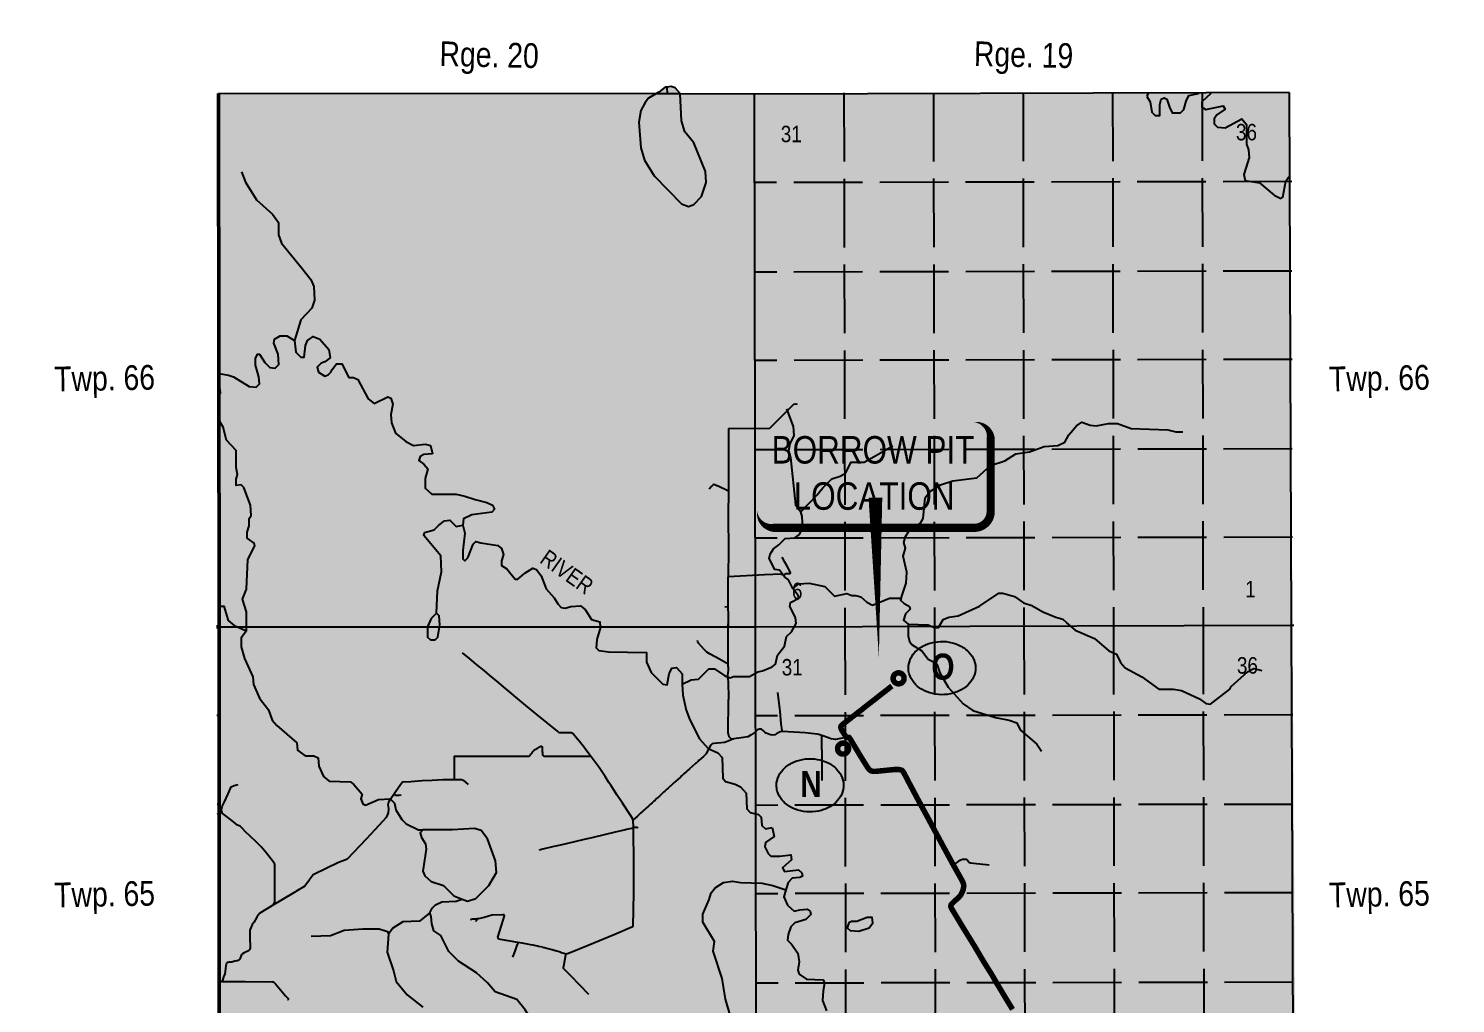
# Model space of a CAD drawing. Extents: x 508119 to 516015, y 6054829 to 6062261.
# Drawn here: x 514598 to 515117, y 6055972 to 6056327 of the extents above; entities that cross this region are included whole.
import ezdxf
from ezdxf.enums import TextEntityAlignment as Align

# ---------------------------------------------------------------- set-up
doc = ezdxf.new("R2010")
doc.units = 0
doc.header["$LTSCALE"] = 5
doc.linetypes.add('foc-UNSURVEYED', pattern=[12.5, 10, -2.5])
doc.layers.add('1', color=7, linetype='Continuous', lineweight=50, true_color=0x6e6e6e)
for name, color, linetype, true_color in [('2', 7, 'Continuous', 0x6e6e6e), ('4', 7, 'Continuous', 0x8c8c8c), ('ROUTE-MAP-BACKGROUND-H', 7, 'Continuous', 0xf0ebff)]:
    doc.layers.add(name, color=color, linetype=linetype, true_color=true_color)
for name, color, linetype in [('21', 160, 'Continuous'), ('24', 161, 'Continuous'), ('26', 160, 'Continuous'), ('35', 37, 'Continuous'), ('36', 37, 'Continuous'), ('37', 37, 'Continuous'), ('CG-NOTES', 7, 'Continuous'), ('L-MON', 1, 'Continuous'), ('L-USEC', 7, 'foc-UNSURVEYED'), ('P-PROPOSED', 10, 'Continuous'), ('T-WATER-H', 133, 'Continuous')]:
    doc.layers.add(name, color=color, linetype=linetype)
doc.styles.add('60', font='ARIALN.TTF', dxfattribs={"height": 7.5})
doc.styles.add('80', font='ARIALN.TTF', dxfattribs={"height": 10})
doc.styles.add('BOLD', font='ARIALNB.TTF')

# ---------------------------------------------------------------- blocks, each defined once
blk = doc.blocks.new('Route_Grid_ut')
at = {"layer": 'L-USEC', "color": 252, "ltscale": 0.5, "true_color": 0x8c8c8c}
for p, q in [((32.59, 194.33), (32.59, 0)), ((65.18, 194.33), (65.18, 0)), ((97.77, 194.33), (97.77, 0)), ((130.36, 194.33), (130.36, 0)), ((162.95, 194.33), (162.95, 0)), ((195.54, 161.74), (0, 161.74)), ((195.54, 129.15), (0, 129.15)), ((195.54, 96.96), (0, 96.96)), ((195.54, 64.37), (0, 64.37)), ((195.54, 32.19), (0, 32.19))]:
    blk.add_line(p, q, dxfattribs=at)
at = {"layer": 'L-USEC', "color": 252, "true_color": 0x8c8c8c, "style": '60'}
blk.add_text('31', height=6, rotation=0, dxfattribs=at).set_placement((13.39, 179.43), align=Align.MIDDLE_CENTER)
for s, p in [('36', (179.07, 179.8)), ('6', (15.25, 12.98)), ('1', (180.19, 13.35))]:
    blk.add_text(s, height=6, rotation=0, dxfattribs=at).set_placement(p, align=Align.MIDDLE)
blk = doc.blocks.new('AA')
at = {"const_width": 4}
blk.add_lwpolyline([(-1, 0, 1), (1, 0, 1)], format="xyb", close=True, dxfattribs=at)
blk.add_circle((0, 0), 2)
blk = doc.blocks.new('Route_Letters')
h = blk.add_hatch(color=255)
h.dxf.hatch_style = 1
edge = h.paths.add_edge_path()
edge.add_ellipse((-0.12, 0.46), major_axis=(-11.97, 0), ratio=0.789318, start_angle=0, end_angle=360)
at = {"color": 5}
blk.add_open_spline([(-12.34, 0.46), (-12.34, -0.25), (-12.24, -0.97), (-11.72, -2.79), (-11.14, -3.88), (-9.56, -5.81), (-8.54, -6.66), (-6.22, -8.02), (-4.9, -8.54), (-2.12, -9.17), (-0.66, -9.3), (2.22, -9.13), (3.64, -8.84), (6.27, -7.89), (7.48, -7.22), (9.54, -5.6), (10.38, -4.64), (11.6, -2.54), (11.97, -1.4), (12.18, 0.91), (12.02, 2.08), (11.2, 4.3), (10.54, 5.35), (8.8, 7.2), (7.72, 7.99), (5.29, 9.24), (3.93, 9.68), (1.11, 10.18), (-0.35, 10.23), (-3.22, 9.91), (-4.61, 9.55), (-7.16, 8.47), (-8.32, 7.75), (-10.24, 6.02), (-11, 5.02), (-12.05, 2.86), (-12.32, 1.7), (-12.34, 0.52), (-12.34, 0.49), (-12.34, 0.46)], degree=3, knots=[0, 0, 0, 0, 0.219529, 0.219529, 0.575727, 0.575727, 0.931924, 0.931924, 1.288121, 1.288121, 1.644318, 1.644318, 2.000515, 2.000515, 2.356712, 2.356712, 2.712909, 2.712909, 3.069107, 3.069107, 3.425304, 3.425304, 3.781501, 3.781501, 4.137698, 4.137698, 4.493895, 4.493895, 4.850092, 4.850092, 5.20629, 5.20629, 5.562487, 5.562487, 5.918684, 5.918684, 6.274881, 6.274881, 6.283185, 6.283185, 6.283185, 6.283185], dxfattribs=at)
at = {"color": 14, "style": 'BOLD'}
blk.add_attdef('A', text='', height=9.5, dxfattribs=at).set_placement((0.22, 0.98), align=Align.MIDDLE)
blk = doc.blocks.new('*U440')
h = blk.add_hatch(color=255)
edge = h.paths.add_edge_path()
edge.add_line((-36.5, -20), (36.5, -20))
edge.add_arc((36.5, -14), 6, 270, 360)
edge.add_line((42.5, -14), (42.5, 12.5))
edge.add_arc((36.5, 12.5), 6, 0, 90)
edge.add_line((36.5, 18.5), (-36.5, 18.5))
edge.add_arc((-36.5, 12.5), 6, 90, 180)
edge.add_line((-42.5, 12.5), (-42.5, -14))
edge.add_arc((-36.5, -14), 6, 180, 270)
at = {"color": 14, "flags": 128}
blk.add_lwpolyline([(-36.5, -20, 3, 3, 0), (36.5, -20, 3, 3, 0.414214), (42.5, -14, 3, 3, 0), (42.5, 12.5, 3, 0, 0.414214), (36.5, 18.5, 0, 0, 0), (-36.5, 18.5, 0, 0, 0.414214), (-42.5, 12.5, 0, 0, 0), (-42.5, -14, 0, 3, 0.414214)], format="xyseb", close=True, dxfattribs=at)
at = {"color": 14, "style": '80'}
blk.add_attdef('ENTER_TEXT_001', (-26.85, -4.92), '', height=10, dxfattribs=at)
blk = doc.blocks.new('WPFA')
blk.add_hatch(color=255).paths.add_polyline_path([(1.05, 1.05), (-1.05, 1.05), (-1.05, -1.05), (1.05, -1.05)])
blk = doc.blocks.new('WPFAA')
blk.add_blockref('WPFA', (0, 0))
blk = doc.blocks.new('WPFB')
at = {"color": 1}
blk.add_solid([(-0.85, 0.85), (0.85, 0.85), (-0.85, -0.85), (0.85, -0.85)], dxfattribs=at)
blk = doc.blocks.new('WPFBB')
blk.add_blockref('WPFB', (0, 0))
blk = doc.blocks.new('WPFCC')
for name in ['WPFAA', 'WPFBB']:
    blk.add_blockref(name, (0, 0))
blk = doc.blocks.new('fdhub')
blk.add_blockref('WPFCC', (0, 0))

msp = doc.modelspace()

# ---------------------------------------------------------------- hatches: boundary and pattern name
at = {"layer": 'ROUTE-MAP-BACKGROUND-H'}
h = msp.add_hatch(color=256, dxfattribs=at)
h.dxf.hatch_style = 1
h.paths.add_polyline_path([(515090.845, 6055331.942), (514698.954, 6055331.128), (514698.945, 6055525.368), (514666.338, 6055525.404), (514666.4, 6055720.611), (514667.214, 6055915.277), (514667.136, 6056303.079), (515056.588, 6056303.406), (515059.123, 6055915.379), (515059.901, 6055721.28), (515060.675, 6055528.087), (515090.011, 6055528.179)])
at = {"layer": 'T-WATER-H'}
h = msp.add_hatch(color=256, dxfattribs=at)
h.dxf.hatch_style = 1
h.paths.add_polyline_path([(514830.3, 6056305.393), (514829.578, 6056305.312), (514827.331, 6056303.563), (514826.201, 6056302.884), (514823.584, 6056301.312), (514822.336, 6056299.813), (514820.838, 6056296.815), (514820.09, 6056292.567), (514820.843, 6056283.325), (514822.094, 6056278.829), (514825.593, 6056273.085), (514835.59, 6056262.848), (514838.089, 6056261.85), (514840.087, 6056262.601), (514842.834, 6056265.6), (514844.581, 6056270.597), (514844.329, 6056274.593), (514840.079, 6056285.083), (514836.829, 6056289.078), (514835.579, 6056293.075), (514835.085, 6056302.873), (514835.075, 6056303.067), (514833.326, 6056305.064), (514831.827, 6056305.563)])
h = msp.add_hatch(color=256, dxfattribs=at)
h.dxf.hatch_style = 1
h.paths.add_polyline_path([(514746.459, 6056113.908), (514744.462, 6056111.908), (514743.214, 6056108.949), (514743.215, 6056105.162), (514744.215, 6056104.164), (514745.963, 6056104.165), (514746.962, 6056105.165), (514747.591, 6056108.949), (514747.71, 6056109.662), (514747.459, 6056112.909)], flags=17)
h = msp.add_hatch(color=256, dxfattribs=at)
h.dxf.hatch_style = 1
h.paths.add_polyline_path([(514746.459, 6056113.908), (514744.462, 6056111.908), (514743.214, 6056108.949), (514743.215, 6056105.162), (514744.215, 6056104.164), (514745.963, 6056104.165), (514746.962, 6056105.165), (514747.591, 6056108.949), (514747.71, 6056109.662), (514747.459, 6056112.909)])
h = msp.add_hatch(color=256, dxfattribs=at)
h.dxf.hatch_style = 1
h.paths.add_polyline_path([(514755.788, 6056009.762), (514757.735, 6056008.985), (514760.733, 6056009.986), (514765.477, 6056014.736), (514768.224, 6056019.485), (514767.973, 6056023.733), (514764.973, 6056031.725), (514762.723, 6056034.722), (514760.225, 6056035.47), (514752.232, 6056034.964), (514741.49, 6056034.957), (514740.491, 6056033.957), (514740.991, 6056032.209), (514742.491, 6056029.961), (514742.741, 6056027.963), (514741.495, 6056019.967), (514742.245, 6056018.218), (514744.494, 6056016.221), (514748.99, 6056014.725), (514752.739, 6056010.98)])
h = msp.add_hatch(color=256, dxfattribs=at)
h.dxf.hatch_style = 1
h.paths.add_polyline_path([(514741.51, 6055970.497), (514746.256, 6055968.501), (514748.755, 6055966.754), (514750.005, 6055964.256), (514754.005, 6055951.266), (514755.755, 6055947.77), (514759.003, 6055943.524), (514762.251, 6055941.528), (514770.82, 6055941.534), (514773.243, 6055941.536), (514774.741, 6055942.786), (514775.99, 6055945.286), (514782.733, 6055951.287), (514784.48, 6055955.036), (514784.229, 6055959.034), (514782.73, 6055962.781), (514778.731, 6055969.524), (514775.732, 6055973.269), (514767.737, 6055976.012), (514764.988, 6055979.258), (514760.99, 6055983.003), (514754.494, 6055987.246), (514750.996, 6055990.741), (514747.997, 6055996.486), (514745.498, 6055998.233), (514744.748, 6056000.731), (514744.497, 6056003.479), (514743.997, 6056004.728), (514740.251, 6056001.727), (514734.256, 6056001.473), (514730.51, 6055999.222), (514729.012, 6055996.973), (514728.515, 6055990.476), (514730.765, 6055983.732), (514731.765, 6055979.735), (514735.763, 6055974.99)])
h = msp.add_hatch(color=256, dxfattribs=at)
h.dxf.hatch_style = 1
h.paths.add_polyline_path([(514897.388, 6056001.593), (514896.389, 6056001.092), (514895.89, 6055999.343), (514896.89, 6055998.345), (514900.138, 6055998.097), (514903.885, 6055999.349), (514905.134, 6056001.099), (514904.883, 6056003.098), (514903.134, 6056003.096), (514899.387, 6056001.594)])

# ---------------------------------------------------------------- linework, layer by layer
at = {"layer": '1'}
for p, q in [((514667.182, 6056270.923), (514667.136, 6056303.079)), ((514667.227, 6056238.366), (514667.182, 6056270.923)), ((514667.273, 6056206.212), (514667.227, 6056238.366)), ((514667.318, 6056173.655), (514667.273, 6056206.212)), ((514667.364, 6056141.501), (514667.318, 6056173.655)), ((514667.41, 6056108.944), (514667.364, 6056141.501)), ((514667.41, 6056108.944), (514667.408, 6056109.944)), ((514666.41, 6056108.945), (514667.41, 6056108.944)), ((514667.417, 6056076.77), (514667.41, 6056108.944)), ((514667.424, 6056044.194), (514667.417, 6056076.77)), ((514667.431, 6056012.02), (514667.424, 6056044.194)), ((514667.437, 6055979.443), (514667.431, 6056012.02)), ((514667.444, 6055947.269), (514667.437, 6055979.443))]:
    msp.add_line(p, q, dxfattribs=at)
at = {"layer": '2'}
for p, q in [((514826.201, 6056302.884), (514667.136, 6056303.079)), ((514830.304, 6056302.879), (514826.201, 6056302.884)), ((514830.3, 6056305.393), (514830.304, 6056302.879)), ((514835.085, 6056302.873), (514830.304, 6056302.879)), ((514862.09, 6056302.84), (514835.085, 6056302.873)), ((515026.474, 6056303.32), (514862.09, 6056302.84)), ((514862.442, 6056108.956), (514862.09, 6056302.84)), ((515056.588, 6056303.406), (515026.474, 6056303.32)), ((515026.474, 6056303.318), (515026.474, 6056303.32)), ((515056.588, 6056303.406), (515057.358, 6056109.504)), ((514862.442, 6056108.956), (514862.44, 6056110.224)), ((514862.442, 6056108.956), (515057.358, 6056109.504)), ((514862.442, 6056108.956), (515057.358, 6056109.504)), ((515057.354, 6056110.503), (515057.358, 6056109.504)), ((515057.358, 6056109.504), (515058.357, 6056109.509)), ((515057.358, 6056109.504), (515058.124, 6055915.375)), ((514667.41, 6056108.944), (514743.214, 6056108.949)), ((514667.41, 6056108.944), (514743.214, 6056108.949)), ((514743.214, 6056108.949), (514747.591, 6056108.949)), ((514743.214, 6056108.949), (514747.591, 6056108.949)), ((514747.591, 6056108.949), (514862.442, 6056108.956)), ((514747.591, 6056108.949), (514862.442, 6056108.956)), ((514862.708, 6055961.262), (514862.442, 6056108.956))]:
    msp.add_line(p, q, dxfattribs=at)
at = {"layer": '24'}
for points in [[(515004.87, 6056302.01), (515006.121, 6056300.013), (515006.623, 6056296.267), (515007.874, 6056295.019), (515009.623, 6056295.02), (515009.62, 6056299.016), (515010.119, 6056301.015), (515011.118, 6056301.515), (515012.118, 6056301.016), (515013.12, 6056298.02), (515014.12, 6056296.022), (515017.119, 6056296.025), (515018.368, 6056297.274), (515019.116, 6056300.272), (515020.114, 6056302.271), (515023.612, 6056303.023), (515023.948, 6056303.311)], [(515005.285, 6056303.257), (515004.87, 6056302.01)], [(515028.067, 6056303.323), (515028.11, 6056303.026), (515024.863, 6056300.026), (515024.865, 6056298.028), (515026.365, 6056297.28), (515032.611, 6056298.533), (515033.362, 6056297.285), (515030.364, 6056295.285), (515029.366, 6056293.785), (515029.367, 6056292.037), (515030.617, 6056290.789), (515033.366, 6056290.541), (515039.361, 6056293.792), (515041.112, 6056291.795), (515041.114, 6056288.548)], [(515041.114, 6056288.548), (515041.117, 6056284.552), (515041.868, 6056282.554), (515042.12, 6056279.807), (515040.125, 6056273.562), (515040.626, 6056271.314), (515045.875, 6056270.568), (515051.126, 6056266.076), (515053.625, 6056264.829), (515054.375, 6056265.329), (515055.37, 6056271.074), (515056.369, 6056272.573), (515056.71, 6056272.574)], [(514675.53, 6056274.555), (514677.031, 6056270.808), (514681.032, 6056264.315), (514686.781, 6056259.071), (514689.032, 6056256.074), (514689.034, 6056251.577), (514690.035, 6056248.58), (514697.539, 6056239.342)], [(514697.539, 6056239.342), (514700.786, 6056235.345), (514701.787, 6056232.847), (514702.039, 6056227.851), (514701.041, 6056224.852), (514697.045, 6056220.603), (514694.8, 6056213.107)], [(514667.28, 6056201.1), (514670.797, 6056200.463), (514672.57, 6056199.855), (514678.318, 6056196.36), (514680.817, 6056196.112), (514682.065, 6056197.361), (514681.814, 6056199.86), (514680.563, 6056204.106), (514680.562, 6056206.604), (514681.31, 6056208.104), (514682.06, 6056208.104), (514684.06, 6056205.107), (514685.81, 6056203.359), (514687.809, 6056203.11), (514689.058, 6056204.36), (514688.806, 6056208.108), (514687.305, 6056212.104), (514687.554, 6056213.603), (514689.552, 6056214.853), (514692.051, 6056214.855), (514694.8, 6056213.107)], [(514694.8, 6056213.107), (514695.302, 6056208.86), (514697.052, 6056207.112), (514698.302, 6056207.113), (514698.799, 6056211.36), (514699.548, 6056213.11), (514701.546, 6056214.61), (514704.045, 6056213.612), (514707.296, 6056209.867), (514707.797, 6056206.869), (514705.799, 6056205.369), (514704.55, 6056204.868), (514703.051, 6056203.368), (514703.552, 6056201.62), (514705.802, 6056200.122), (514707.051, 6056200.623), (514708.05, 6056201.623), (514708.549, 6056202.623), (514710.047, 6056204.622), (514712.046, 6056204.623), (514714.548, 6056199.629), (514716.297, 6056199.63), (514717.797, 6056198.881), (514721.549, 6056191.888), (514723.799, 6056190.141), (514728.795, 6056192.643), (514729.795, 6056192.144), (514730.546, 6056189.896), (514729.798, 6056186.148), (514730.05, 6056183.15), (514731.551, 6056179.404), (514735.301, 6056176.409), (514738.05, 6056174.912), (514742.298, 6056175.414), (514744.298, 6056174.916), (514745.049, 6056171.919)], [(514667.291, 6056193.393), (514667.825, 6056194.107), (514667.574, 6056196.105), (514667.286, 6056196.497)], [(514873.742, 6056188.256), (514876.245, 6056181.764), (514876.497, 6056178.516), (514874.999, 6056175.518), (514874.501, 6056173.019), (514875.252, 6056170.522), (514877.012, 6056153.286), (514879.013, 6056150.79)], [(514677.361, 6056108.945), (514677.358, 6056114.411), (514675.857, 6056118.908), (514677.354, 6056122.656), (514677.849, 6056133.4), (514680.345, 6056138.398), (514680.095, 6056139.398), (514677.595, 6056141.145), (514677.594, 6056143.394), (514678.343, 6056145.643), (514678.342, 6056148.391), (514679.091, 6056149.391), (514678.839, 6056153.138), (514676.337, 6056159.633), (514675.337, 6056160.632), (514673.588, 6056160.381), (514673.587, 6056162.63), (514674.086, 6056164.379), (514673.585, 6056166.877), (514673.582, 6056173.123), (514670.082, 6056176.869), (514668.831, 6056181.615), (514667.303, 6056184.285)], [(514915.52, 6056119.345), (514917.266, 6056124.842), (514917.514, 6056128.839), (514916.261, 6056134.584), (514917.008, 6056137.582), (514916.507, 6056139.58), (514917.006, 6056141.829), (514918.504, 6056144.078), (514922.501, 6056146.58), (514923.5, 6056148.329), (514924.245, 6056155.824), (514925.743, 6056158.074), (514929.741, 6056160.575), (514934.238, 6056162.077), (514942.985, 6056163.084), (514947.98, 6056167.584), (514953.227, 6056169.337), (514957.225, 6056171.839), (514962.222, 6056172.592), (514967.469, 6056174.595), (514972.467, 6056174.849), (514974.966, 6056176.1), (514976.464, 6056178.848), (514979.21, 6056182.098), (514981.209, 6056183.348), (514984.209, 6056182.352), (514986.458, 6056182.104), (514990.956, 6056182.857), (514994.205, 6056182.859), (514999.204, 6056181.115), (515012.45, 6056180.625), (515015.449, 6056179.878), (515017.948, 6056179.88)], [(514745.049, 6056171.919), (514741.8, 6056171.666), (514740.551, 6056170.916), (514740.052, 6056169.417), (514741.802, 6056168.169), (514743.302, 6056166.421), (514742.305, 6056162.923), (514742.306, 6056159.425), (514744.807, 6056157.178), (514753.553, 6056157.185), (514756.802, 6056156.438), (514760.551, 6056155.192), (514764.8, 6056154.196), (514766.8, 6056153.198), (514767.551, 6056151.699), (514766.551, 6056150.699), (514759.305, 6056149.694), (514756.307, 6056148.193), (514756.058, 6056145.944)], [(514879.013, 6056150.79), (514884.757, 6056156.79), (514887.005, 6056159.54), (514890.252, 6056162.79), (514893.25, 6056163.792), (514895.249, 6056164.793), (514897.246, 6056168.791), (514901.994, 6056168.795), (514912.487, 6056174.799)], [(514746.459, 6056113.908), (514746.823, 6056121.953), (514748.319, 6056128.95), (514748.067, 6056134.696), (514741.815, 6056142.186), (514742.065, 6056143.186), (514745.563, 6056144.188), (514747.311, 6056145.938), (514749.31, 6056147.438), (514751.309, 6056147.69), (514753.559, 6056145.443), (514756.058, 6056145.944)], [(514756.058, 6056145.944), (514756.809, 6056142.947), (514756.062, 6056136.701), (514756.064, 6056133.703), (514756.814, 6056132.954), (514757.813, 6056133.954), (514759.81, 6056138.952), (514760.809, 6056139.952), (514762.559, 6056139.454), (514768.807, 6056138.459), (514770.057, 6056137.461), (514770.808, 6056135.213), (514770.059, 6056132.964), (514770.06, 6056131.215), (514772.06, 6056129.968), (514775.061, 6056126.223), (514776.06, 6056126.223), (514778.558, 6056128.474), (514781.556, 6056130.225), (514782.806, 6056129.727), (514784.557, 6056127.48), (514786.309, 6056122.734), (514789.309, 6056119.489), (514790.56, 6056117.241), (514791.81, 6056115.993), (514793.31, 6056115.745), (514795.309, 6056116.246), (514798.808, 6056116.499), (514800.558, 6056115.251), (514802.809, 6056111.506), (514805.809, 6056110.759), (514806.035, 6056108.953)], [(514876.03, 6056122.809), (514874.528, 6056126.055), (514873.028, 6056127.053), (514871.277, 6056129.55), (514869.528, 6056129.798), (514867.526, 6056133.793), (514867.775, 6056135.292), (514869.024, 6056137.292), (514871.022, 6056138.792), (514873.27, 6056141.043), (514876.769, 6056141.295), (514878.518, 6056142.546), (514879.766, 6056145.045), (514879.513, 6056149.042), (514879.013, 6056150.79)], [(514876.661, 6056108.996), (514877.286, 6056110.069), (514877.035, 6056112.317), (514875.034, 6056116.312), (514875.283, 6056117.812), (514878.281, 6056119.313), (514878.03, 6056120.312), (514876.03, 6056122.809)], [(514876.03, 6056122.809), (514878.278, 6056124.559), (514882.027, 6056124.812), (514887.776, 6056123.568), (514891.277, 6056120.074), (514895.775, 6056121.077), (514897.525, 6056120.329), (514899.024, 6056120.33), (514900.774, 6056119.832), (514903.024, 6056117.835), (514905.024, 6056116.838), (514911.271, 6056119.341), (514915.52, 6056119.345)], [(514918.025, 6056109.854), (514925.273, 6056109.611), (514927.523, 6056108.614), (514929.022, 6056108.615), (514930.77, 6056111.614), (514932.769, 6056112.365), (514936.268, 6056112.868), (514944.013, 6056116.372), (514951.008, 6056121.124), (514952.508, 6056121.126), (514956.757, 6056119.88), (514960.008, 6056117.635), (514963.007, 6056116.638), (514967.008, 6056114.393), (514971.757, 6056112.399), (514974.257, 6056111.651), (514976.933, 6056109.278)], [(514667.399, 6056116.405), (514669.112, 6056116.406), (514670.613, 6056111.16), (514672.863, 6056109.412), (514673.915, 6056108.945)], [(514915.52, 6056119.345), (514915.27, 6056118.595), (514916.521, 6056117.347), (514918.521, 6056116.35), (514918.771, 6056115.351), (514917.023, 6056113.601), (514916.274, 6056111.352), (514918.025, 6056109.854)], [(514672.169, 6056109.951), (514672.863, 6056109.412), (514677.361, 6056107.415)], [(514677.361, 6056107.415), (514677.36, 6056109.958)], [(514805.886, 6056110.142), (514806.059, 6056108.761), (514804.812, 6056104.262), (514804.564, 6056101.264), (514805.564, 6056100.266), (514809.063, 6056099.769), (514822.809, 6056099.53), (514822.81, 6056096.033), (514824.562, 6056092.287), (514828.813, 6056088.043), (514830.312, 6056087.794), (514831.06, 6056091.792), (514832.059, 6056093.792), (514833.808, 6056094.043), (514835.809, 6056091.796), (514835.811, 6056088.049)], [(514835.811, 6056088.049), (514839.059, 6056089.551), (514841.808, 6056089.803), (514845.555, 6056093.553), (514847.554, 6056093.555), (514851.304, 6056091.06), (514853.304, 6056090.312), (514854.553, 6056090.813), (514860.302, 6056090.818), (514863.3, 6056092.569), (514865.049, 6056092.821), (514868.548, 6056094.323), (514869.797, 6056095.323), (514870.545, 6056098.571), (514873.042, 6056101.821), (514873.79, 6056105.319), (514875.539, 6056107.07), (514877.286, 6056110.069), (514877.267, 6056110.245)], [(514917.501, 6056110.303), (514918.025, 6056109.854)], [(514918.025, 6056109.854), (514925.273, 6056109.611), (514927.523, 6056108.614), (514929.022, 6056108.615), (514930.016, 6056110.32)], [(514918.025, 6056109.854), (514918.027, 6056105.607), (514918.528, 6056103.609), (514919.529, 6056102.361), (514923.029, 6056100.116), (514925.28, 6056097.12), (514927.28, 6056096.123), (514928.53, 6056095.124), (514929.532, 6056092.127), (514932.534, 6056086.884), (514938.036, 6056080.893), (514941.536, 6056078.398), (514949.785, 6056075.907), (514954.784, 6056074.912), (514957.534, 6056073.916), (514958.785, 6056071.418), (514964.787, 6056066.178), (514966.537, 6056063.681)], [(514918.025, 6056109.854), (514918.025, 6056109.112)], [(514975.684, 6056110.386), (514978.758, 6056107.658), (514985.758, 6056104.666), (514991.009, 6056100.174), (514993.759, 6056098.927), (514995.26, 6056095.931), (514997.011, 6056093.934), (515003.011, 6056090.691), (515009.262, 6056086.2), (515014.51, 6056086.204), (515017.509, 6056085.707), (515024.009, 6056082.714), (515026.259, 6056080.967), (515028.009, 6056080.719), (515035.003, 6056086.22), (515035.502, 6056087.219), (515041.497, 6056092.47), (515043.745, 6056093.72), (515046.745, 6056092.973)], [(514677.361, 6056107.415), (514675.364, 6056104.916), (514675.365, 6056101.668), (514676.616, 6056097.421), (514679.618, 6056090.676), (514679.869, 6056087.928), (514682.12, 6056082.932), (514685.37, 6056078.686), (514686.621, 6056074.939), (514688.371, 6056072.941), (514695.62, 6056066.699), (514695.871, 6056063.951), (514698.62, 6056061.954), (514701.869, 6056061.956), (514703.368, 6056061.207), (514703.62, 6056058.209), (514705.37, 6056054.462), (514707.37, 6056052.715), (514715.117, 6056052.47), (514716.367, 6056051.472), (514719.367, 6056047.976), (514718.868, 6056046.227), (514719.618, 6056044.478), (514720.618, 6056043.979), (514725.366, 6056045.982), (514729.614, 6056046.235), (514731.114, 6056044.737), (514731.615, 6056042.239), (514733.865, 6056038.742), (514735.365, 6056037.244), (514739.865, 6056034.999), (514741.49, 6056034.957)], [(514835.811, 6056088.049), (514836.062, 6056084.052), (514837.315, 6056078.556), (514838.566, 6056075.06), (514842.068, 6056068.067), (514845.319, 6056064.572), (514848.819, 6056063.076), (514850.319, 6056061.329), (514850.573, 6056053.834), (514851.573, 6056052.585), (514855.073, 6056051.589), (514857.073, 6056050.592), (514859.073, 6056048.345), (514859.326, 6056042.599), (514860.576, 6056041.351), (514863.576, 6056040.604), (514864.576, 6056039.605), (514864.827, 6056036.607), (514866.078, 6056035.359), (514868.577, 6056035.861)], [(514868.577, 6056035.861), (514869.328, 6056032.614), (514866.08, 6056030.362), (514865.831, 6056028.863), (514867.082, 6056026.366), (514868.082, 6056025.367), (514871.331, 6056025.37), (514875.33, 6056025.874), (514875.581, 6056024.125), (514872.333, 6056021.124), (514873.083, 6056019.875), (514878.082, 6056020.379), (514879.332, 6056019.381), (514879.582, 6056018.132), (514878.583, 6056017.631), (514875.834, 6056017.379), (514874.335, 6056015.879), (514873.586, 6056013.13)], [(514855.427, 6055963.585), (514853.36, 6055967.135), (514851.608, 6055973.381), (514850.355, 6055980.876), (514847.102, 6055990.867), (514847.6, 6055994.366), (514843.348, 6056001.358), (514843.347, 6056004.357), (514845.594, 6056009.606), (514846.343, 6056012.105), (514847.842, 6056013.855), (514850.84, 6056015.857), (514854.089, 6056016.36), (514857.089, 6056015.863), (514864.837, 6056015.62), (514868.805, 6056014.781), (514873.586, 6056013.13)], [(514873.586, 6056013.13), (514872.837, 6056010.63), (514874.088, 6056007.633), (514876.589, 6056005.387), (514878.588, 6056005.888), (514881.337, 6056006.141), (514882.338, 6056005.392), (514882.588, 6056004.143), (514880.839, 6056002.393), (514876.841, 6056001.139), (514875.342, 6055999.639), (514874.343, 6055996.89), (514874.094, 6055994.89), (514875.594, 6055993.393), (514877.845, 6055990.147), (514878.347, 6055986.899), (514877.848, 6055983.9), (514878.348, 6055982.401), (514881.099, 6055980.655), (514887.097, 6055980.411), (514887.598, 6055979.162), (514887.099, 6055976.413), (514886.851, 6055972.914), (514888.352, 6055969.168)], [(514743.997, 6056004.728), (514744.851, 6056006.469), (514746.071, 6056007.751), (514748.452, 6056008.789), (514753.579, 6056009.033), (514755.788, 6056009.762)], [(514700.895, 6055996.239), (514707.892, 6055996.494), (514712.889, 6055998.497), (514719.636, 6055999.002), (514725.634, 6055999.006), (514728.633, 6055998.009), (514729.012, 6055996.973)]]:
    msp.add_lwpolyline(points, dxfattribs=at)
at = {"layer": '26'}
for p, q in [((514744.462, 6056111.908), (514743.214, 6056108.949)), ((514743.679, 6056110.053), (514743.214, 6056108.949)), ((514746.459, 6056113.908), (514744.462, 6056111.908))]:
    msp.add_line(p, q, dxfattribs=at)
for points in [[(514822.336, 6056299.813), (514820.838, 6056296.815), (514820.09, 6056292.567), (514820.843, 6056283.325), (514822.094, 6056278.829), (514825.593, 6056273.085), (514835.59, 6056262.848), (514838.089, 6056261.85), (514840.087, 6056262.601), (514842.834, 6056265.6), (514844.581, 6056270.597), (514844.329, 6056274.593), (514840.079, 6056285.083), (514836.829, 6056289.078), (514835.579, 6056293.075), (514835.085, 6056302.873)], [(514826.201, 6056302.884), (514823.584, 6056301.312), (514822.336, 6056299.813)], [(514830.3, 6056305.393), (514829.578, 6056305.312), (514827.331, 6056303.563), (514826.201, 6056302.884)], [(514833.326, 6056305.064), (514831.827, 6056305.563), (514830.3, 6056305.393)], [(514835.085, 6056302.873), (514835.075, 6056303.067), (514833.326, 6056305.064)], [(514747.591, 6056108.949), (514747.71, 6056109.662), (514747.459, 6056112.909), (514746.459, 6056113.908)], [(514747.591, 6056108.949), (514747.71, 6056109.662), (514747.679, 6056110.059)], [(514743.214, 6056108.949), (514743.215, 6056105.162), (514744.215, 6056104.164), (514745.963, 6056104.165), (514746.962, 6056105.165), (514747.591, 6056108.949)], [(514743.214, 6056108.949), (514743.215, 6056105.162), (514744.215, 6056104.164), (514745.963, 6056104.165), (514746.962, 6056105.165), (514747.591, 6056108.949)], [(514741.49, 6056034.957), (514740.491, 6056033.957), (514740.991, 6056032.209), (514742.491, 6056029.961), (514742.741, 6056027.963), (514741.495, 6056019.967), (514742.245, 6056018.218), (514744.494, 6056016.221), (514748.99, 6056014.725), (514752.739, 6056010.98), (514755.788, 6056009.762)], [(514755.788, 6056009.762), (514757.735, 6056008.985), (514760.733, 6056009.986), (514765.477, 6056014.736), (514768.224, 6056019.485), (514767.973, 6056023.733), (514764.973, 6056031.725), (514762.723, 6056034.722), (514760.225, 6056035.47), (514752.232, 6056034.964), (514741.49, 6056034.957)], [(514743.997, 6056004.728), (514740.251, 6056001.727), (514734.256, 6056001.473), (514730.51, 6055999.222), (514729.012, 6055996.973)], [(514770.82, 6055941.534), (514773.243, 6055941.536), (514774.741, 6055942.786), (514775.99, 6055945.286), (514782.733, 6055951.287), (514784.48, 6055955.036), (514784.229, 6055959.034), (514782.73, 6055962.781), (514778.731, 6055969.524), (514775.732, 6055973.269), (514767.737, 6055976.012), (514764.988, 6055979.258), (514760.99, 6055983.003), (514754.494, 6055987.246), (514750.996, 6055990.741), (514747.997, 6055996.486), (514745.498, 6055998.233), (514744.748, 6056000.731), (514744.497, 6056003.479), (514743.997, 6056004.728)], [(514897.388, 6056001.593), (514896.389, 6056001.092), (514895.89, 6055999.343), (514896.89, 6055998.345), (514900.138, 6055998.097), (514903.885, 6055999.349), (514905.134, 6056001.099), (514904.883, 6056003.098), (514903.134, 6056003.096), (514899.387, 6056001.594), (514897.388, 6056001.593)], [(514729.012, 6055996.973), (514728.515, 6055990.476), (514730.765, 6055983.732), (514731.765, 6055979.735), (514735.763, 6055974.99), (514741.51, 6055970.497)]]:
    msp.add_lwpolyline(points, dxfattribs=at)
at = {"layer": '35'}
for p, q in [((514695.324, 6056012.533), (514694.923, 6056012.296)), ((514687.137, 6056007.669), (514682.177, 6056004.722)), ((514668.178, 6055979.788), (514666.946, 6055979.792)), ((514668.257, 6055979.788), (514668.178, 6055979.788)), ((514668.586, 6055980.186), (514668.257, 6055979.788))]:
    msp.add_line(p, q, dxfattribs=at)
for points in [[(514687.137, 6056007.669), (514687.604, 6056008.78), (514687.618, 6056014.931), (514687.634, 6056022.327), (514687.471, 6056022.703), (514686.292, 6056024.33), (514684.609, 6056026.472), (514682.851, 6056028.688), (514680.719, 6056030.755), (514678.811, 6056032.542), (514676.819, 6056034.44), (514675.774, 6056035.567), (514674.995, 6056036.385), (514674.06, 6056036.694), (514672.666, 6056037.9), (514669.945, 6056039.967), (514668.54, 6056041.106), (514668.45, 6056041.419)], [(514694.923, 6056012.296), (514689.869, 6056009.293), (514687.137, 6056007.669)], [(514682.177, 6056004.722), (514681.631, 6056003.989), (514681.113, 6056003.206), (514679.953, 6056001.26), (514679.456, 6056000.509), (514679.41, 6056000.424)], [(514679.41, 6056000.424), (514679.149, 6055999.949), (514678.856, 6055999.281), (514678.585, 6055998.435), (514678.511, 6055997.907), (514678.526, 6055995.694), (514678.528, 6055995.516)], [(514678.528, 6055995.516), (514678.532, 6055995.374), (514678.621, 6055992.624), (514678.618, 6055991.957), (514678.57, 6055991.718)], [(514678.57, 6055991.718), (514678.523, 6055991.491), (514678.306, 6055991.175), (514678.076, 6055991.008), (514676.533, 6055990.245), (514675.845, 6055989.855), (514675.568, 6055989.594), (514675.404, 6055989.307), (514675.065, 6055988.321), (514674.852, 6055987.933), (514674.592, 6055987.591), (514674.357, 6055987.404), (514674.077, 6055987.295), (514673.779, 6055987.256), (514673.041, 6055987.243), (514672.39, 6055986.92), (514672.006, 6055986.806), (514671.399, 6055986.81)], [(514670.107, 6055986.52), (514669.891, 6055985.971), (514669.823, 6055985.553), (514669.704, 6055984.389), (514669.458, 6055982.59), (514669.197, 6055982.008), (514669.003, 6055981.516), (514668.586, 6055980.186)], [(514671.399, 6055986.81), (514670.998, 6055986.812), (514670.626, 6055986.756), (514670.307, 6055986.646), (514670.107, 6055986.52)], [(514668.257, 6055979.788), (514669.319, 6055979.789), (514672.802, 6055979.781), (514676.924, 6055979.784), (514685.538, 6055979.727), (514686.627, 6055979.737), (514686.853, 6055979.699), (514687.022, 6055979.661), (514687.238, 6055979.521), (514687.83, 6055978.976), (514689.699, 6055976.797), (514691.549, 6055974.599), (514692.338, 6055973.734), (514692.451, 6055973.612), (514692.498, 6055973.518), (514692.489, 6055973.424), (514692.432, 6055973.284), (514692.338, 6055973.152), (514692.216, 6055973.077)]]:
    msp.add_lwpolyline(points, dxfattribs=at)
at = {"layer": '36'}
for p, q in [((514852.722, 6056181.097), (514852.666, 6056166.259)), ((514852.722, 6056181.097), (514867.713, 6056181.244)), ((514852.666, 6056166.259), (514852.635, 6056158.262)), ((514852.635, 6056158.262), (514852.603, 6056149.682)), ((514852.587, 6056127.923), (514852.583, 6056127.107)), ((514852.585, 6056116.155), (514851.365, 6056116.018)), ((514852.583, 6056101.285), (514852.579, 6056107.124)), ((514852.604, 6056094.393), (514852.601, 6056095.265)), ((514852.565, 6056070.007), (514852.628, 6056082.414)), ((514886.575, 6056069.38), (514886.555, 6056069.386)), ((514888.996, 6056068.488), (514886.575, 6056069.38)), ((514902.432, 6056059.051), (514900.723, 6056061.796)), ((514809.167, 6056052.273), (514807.818, 6056054.358)), ((514921.772, 6056045.689), (514917.88, 6056053.014)), ((514809.41, 6056051.898), (514809.167, 6056052.273)), ((514921.79, 6056045.655), (514921.772, 6056045.689)), ((514922.027, 6056045.221), (514921.79, 6056045.655)), ((514817.9, 6056038.552), (514817.936, 6056035.989)), ((514817.946, 6056035.665), (514815.575, 6056035.085)), ((514817.936, 6056035.989), (514817.946, 6056035.665)), ((514785.157, 6056027.946), (514783.832, 6056027.621)), ((514793.564, 6056029.955), (514789.816, 6056029.084)), ((514800.125, 6056031.479), (514793.564, 6056029.955)), ((514933.673, 6056023.675), (514930.733, 6056029.079)), ((514934.471, 6056022.209), (514933.673, 6056023.675)), ((514935.725, 6056003.2), (514933.779, 6056006.429)), ((514938.869, 6055998.017), (514937.932, 6055999.54)), ((514940.218, 6055995.827), (514940.197, 6055995.861)), ((514955.994, 6055969.643), (514950.847, 6055978.172))]:
    msp.add_line(p, q, dxfattribs=at)
for points in [[(514867.713, 6056181.244), (514876.447, 6056189.915), (514877.121, 6056190.062), (514877.647, 6056189.915)], [(514852.635, 6056158.262), (514851.896, 6056158.609), (514849.456, 6056159.808), (514847.967, 6056160.497), (514847.473, 6056160.668), (514847.124, 6056160.569), (514846.44, 6056159.944), (514845.63, 6056159.008)], [(514852.603, 6056149.682), (514852.603, 6056149.645), (514852.62, 6056136.314)], [(514852.62, 6056136.314), (514852.62, 6056136.14), (514852.587, 6056127.923)], [(514871.963, 6056128.077), (514872.271, 6056127.943), (514872.813, 6056127.857), (514873.158, 6056127.955), (514873.709, 6056128.282), (514874.637, 6056128.311), (514875.109, 6056128.347), (514875.254, 6056128.681), (514874.072, 6056130.928), (514873.218, 6056132.464), (514872.173, 6056134.317)], [(514852.609, 6056108.955), (514852.646, 6056111.201), (514852.567, 6056118.13), (514852.583, 6056126.964), (514852.583, 6056127.107)], [(514871.963, 6056128.077), (514865.727, 6056127.789), (514852.583, 6056127.107)], [(514852.579, 6056107.124), (514852.63, 6056110.209)], [(514791.253, 6056070.224), (514790.436, 6056070.922), (514786.732, 6056073.947), (514782.898, 6056077.043), (514778.983, 6056080.268), (514776.038, 6056082.704), (514773.032, 6056085.22), (514770.806, 6056087.068), (514768.959, 6056088.655), (514765.763, 6056091.311), (514763.756, 6056092.979), (514761.02, 6056095.225), (514758.454, 6056097.362), (514755.928, 6056099.459)], [(514852.601, 6056095.265), (514852.583, 6056101.016), (514852.583, 6056101.285)], [(514852.604, 6056094.393), (514852.541, 6056093.115), (514852.349, 6056091.186), (514852.312, 6056090.406), (514852.401, 6056089.706), (514852.526, 6056089.029), (514852.57, 6056087.733), (514852.635, 6056083.875), (514852.628, 6056082.414)], [(514802.698, 6056061.623), (514802.331, 6056062.111), (514801.637, 6056063.031), (514800.824, 6056064.11), (514799.638, 6056065.683), (514799.333, 6056066.087), (514799.317, 6056066.109), (514798.94, 6056066.608), (514797.916, 6056067.831), (514797.684, 6056068.108), (514797.639, 6056068.161), (514796.043, 6056070.065), (514795.966, 6056070.107), (514795.701, 6056070.247), (514795.618, 6056070.249), (514795.574, 6056070.249), (514795.523, 6056070.25), (514795.454, 6056070.251), (514795.357, 6056070.253), (514793.803, 6056070.276), (514793.742, 6056070.277), (514793.656, 6056070.279), (514793.509, 6056070.281), (514793.232, 6056070.285), (514792.833, 6056070.291), (514792.724, 6056070.293), (514792.377, 6056070.298), (514791.902, 6056070.306), (514791.642, 6056070.273), (514791.494, 6056070.254), (514791.253, 6056070.224)], [(514844.689, 6056062.766), (514846.339, 6056065.895), (514846.551, 6056066.172), (514846.828, 6056066.368), (514847.431, 6056066.515), (514851.259, 6056066.922), (514851.601, 6056066.987), (514853.165, 6056067.622), (514854.152, 6056068.109)], [(514852.565, 6056070.007), (514852.64, 6056069.5), (514852.819, 6056068.95), (514853.11, 6056068.644), (514853.576, 6056068.231), (514854.152, 6056068.109), (514854.629, 6056068.105)], [(514865.842, 6056070.578), (514865.373, 6056070.995), (514864.718, 6056071.628), (514863.907, 6056071.705), (514863.21, 6056071.404), (514862.349, 6056070.587), (514860.938, 6056069.573), (514859.65, 6056068.84), (514857.246, 6056068.522), (514854.629, 6056068.105)], [(514872.194, 6056070.811), (514871.414, 6056070.694), (514870.307, 6056070.045), (514869.471, 6056069.639), (514868.61, 6056069.471), (514867.541, 6056069.676), (514866.346, 6056070.13), (514865.842, 6056070.578)], [(514886.555, 6056069.386), (514885.558, 6056069.72), (514884.954, 6056069.872), (514880.553, 6056070.281), (514876.493, 6056070.605), (514872.194, 6056070.811)], [(514896.498, 6056068.621), (514895.64, 6056068.575), (514893.377, 6056068.303), (514891.617, 6056067.934), (514889.846, 6056068.175), (514888.996, 6056068.488)], [(514900.723, 6056061.796), (514900.48, 6056062.186), (514896.927, 6056068.137), (514896.524, 6056068.622), (514896.498, 6056068.621)], [(514802.619, 6056061.729), (514802.048, 6056061.725), (514801.557, 6056061.722), (514800.061, 6056061.714), (514799.558, 6056061.711), (514798.073, 6056061.702), (514797.559, 6056061.699), (514796.086, 6056061.69), (514795.56, 6056061.687), (514794.099, 6056061.679), (514793.561, 6056061.675), (514792.111, 6056061.667), (514791.562, 6056061.664), (514790.124, 6056061.655), (514789.563, 6056061.652), (514788.649, 6056061.647), (514788.124, 6056061.656), (514787.564, 6056061.666), (514786.109, 6056061.692), (514786.09, 6056061.692), (514785.704, 6056061.687), (514785.565, 6056061.737), (514785.446, 6056061.78), (514785.195, 6056062.075), (514785.188, 6056062.11), (514785.169, 6056062.216), (514785.145, 6056062.345), (514785.128, 6056062.437), (514785.128, 6056062.438), (514785.111, 6056062.633), (514785.088, 6056062.903), (514785.051, 6056063.335), (514785.05, 6056063.368), (514785.043, 6056063.716), (514785.022, 6056064.782), (514784.986, 6056065.041), (514784.981, 6056065.073), (514784.813, 6056065.236), (514784.695, 6056065.289), (514784.557, 6056065.352), (514784.401, 6056065.325), (514784.252, 6056065.299), (514784.165, 6056065.247), (514783.856, 6056065.062), (514783.566, 6056064.889), (514783.463, 6056064.826), (514783.138, 6056064.644), (514782.776, 6056064.439), (514782.41, 6056064.215), (514782.034, 6056063.985), (514781.941, 6056063.928), (514781.838, 6056063.865), (514781.567, 6056063.586), (514781.296, 6056063.306), (514780.967, 6056062.817), (514780.755, 6056062.502), (514780.518, 6056062.216), (514780.248, 6056061.891), (514779.953, 6056061.754), (514779.864, 6056061.712), (514779.568, 6056061.71), (514778.085, 6056061.7), (514777.57, 6056061.697), (514777.539, 6056061.697), (514776.089, 6056061.698), (514775.571, 6056061.698), (514775.053, 6056061.698), (514774.176, 6056061.699), (514772.085, 6056061.704), (514771.573, 6056061.705), (514771.254, 6056061.706), (514769.705, 6056061.71), (514769.574, 6056061.71), (514769.37, 6056061.711), (514768.077, 6056061.714), (514767.575, 6056061.715), (514766.073, 6056061.719), (514765.576, 6056061.72), (514764.069, 6056061.724), (514763.604, 6056061.725), (514763.577, 6056061.725), (514762.988, 6056061.727)], [(514844.689, 6056062.766), (514844.086, 6056062.216), (514843.798, 6056061.954), (514843.692, 6056061.858)], [(514807.818, 6056054.358), (514805.651, 6056057.707), (514802.698, 6056061.623)], [(514840.861, 6056059.317), (514840.638, 6056059.117), (514839.637, 6056058.218), (514839.584, 6056058.171), (514839.538, 6056058.129), (514838.531, 6056057.226), (514837.539, 6056056.336), (514837.477, 6056056.281), (514837.409, 6056056.219), (514837.375, 6056056.189)], [(514843.692, 6056061.858), (514843.663, 6056061.831), (514843.535, 6056061.716), (514842.745, 6056061.007), (514841.865, 6056060.217), (514841.692, 6056060.062), (514841.536, 6056059.923), (514840.861, 6056059.317)], [(514910.001, 6056056.656), (514906.589, 6056056.324), (514905.13, 6056056.306), (514904.459, 6056056.503), (514903.777, 6056057.046), (514903.31, 6056057.642), (514902.432, 6056059.051)], [(514837.375, 6056056.189), (514836.424, 6056055.335), (514835.54, 6056054.542), (514835.37, 6056054.39), (514835.181, 6056054.22), (514834.316, 6056053.445), (514833.541, 6056052.749), (514833.263, 6056052.499), (514832.953, 6056052.221), (514832.209, 6056051.554), (514831.542, 6056050.955), (514831.506, 6056050.923)], [(514917.88, 6056053.014), (514917.72, 6056053.317), (514916.363, 6056055.961), (514915.802, 6056056.653), (514914.952, 6056056.926), (514914.171, 6056056.979), (514912.795, 6056056.928), (514910.001, 6056056.656)], [(514668.45, 6056041.419), (514668.385, 6056041.646), (514668.205, 6056042.408), (514668.498, 6056043.508), (514669.289, 6056045.211), (514670.629, 6056048.097), (514671.811, 6056050.643), (514672.844, 6056051.096), (514674.258, 6056051.556)], [(514812.095, 6056047.735), (514809.814, 6056051.273), (514809.41, 6056051.898)], [(514816.849, 6056040.416), (514814.079, 6056044.658), (514812.095, 6056047.735)], [(514829.789, 6056049.349), (514829.543, 6056049.122), (514829.074, 6056048.692), (514828.564, 6056048.223), (514828.032, 6056047.735), (514827.544, 6056047.286), (514826.99, 6056046.778), (514826.388, 6056046.224), (514825.948, 6056045.821), (514825.545, 6056045.45), (514824.907, 6056044.864), (514824.212, 6056044.225), (514823.865, 6056043.907), (514823.546, 6056043.614), (514822.823, 6056042.949), (514822.384, 6056042.546)], [(514831.506, 6056050.923), (514831.376, 6056050.807), (514831.158, 6056050.606), (514830.74, 6056050.222), (514830.116, 6056049.649), (514829.789, 6056049.349)], [(514822.384, 6056042.546), (514822.036, 6056042.226), (514821.821, 6056042.029), (514821.78, 6056041.993), (514821.765, 6056041.98), (514821.547, 6056041.786), (514820.721, 6056041.053), (514819.79, 6056040.228), (514819.661, 6056040.114), (514819.548, 6056040.013), (514818.602, 6056039.174), (514818.152, 6056038.775), (514817.9, 6056038.552)], [(514926.288, 6056037.362), (514925.087, 6056039.604), (514922.027, 6056045.221)], [(514668.45, 6056041.419), (514667.258, 6056040.837), (514666.694, 6056040.524)], [(514817.9, 6056038.552), (514817.696, 6056039.119), (514816.849, 6056040.416)], [(514930.733, 6056029.079), (514930.46, 6056029.579), (514926.288, 6056037.362)], [(514802.921, 6056032.133), (514801.833, 6056031.876), (514800.125, 6056031.479)], [(514813.682, 6056034.65), (514811.475, 6056034.15), (514802.921, 6056032.133)], [(514815.575, 6056035.085), (514815.231, 6056035.001), (514813.682, 6056034.65)], [(514817.936, 6056035.989), (514819.376, 6056035.955), (514819.548, 6056035.869), (514819.747, 6056035.77)], [(514817.946, 6056035.665), (514817.951, 6056035.518), (514817.99, 6056034.231), (514818.004, 6056033.776), (514818.017, 6056033.348), (514818.04, 6056032.592), (514818.041, 6056032.232), (514818.043, 6056031.738), (514818.048, 6056030.233), (514818.05, 6056029.732), (514818.055, 6056028.234), (514818.057, 6056027.726), (514818.062, 6056026.235), (514818.064, 6056025.719), (514818.069, 6056024.236), (514818.071, 6056023.713), (514818.076, 6056022.237), (514818.078, 6056021.707), (514818.081, 6056020.859), (514818.083, 6056020.238), (514818.085, 6056019.701), (514818.09, 6056018.239), (514818.09, 6056018.239), (514818.088, 6056017.699), (514818.083, 6056016.24), (514818.081, 6056015.708), (514818.076, 6056014.241), (514818.074, 6056013.716), (514818.068, 6056012.242), (514818.067, 6056011.724), (514818.063, 6056010.729), (514818.062, 6056010.439), (514818.061, 6056010.243), (514818.059, 6056009.733), (514818.054, 6056008.244), (514818.053, 6056007.967), (514818.052, 6056007.741), (514818.046, 6056006.245), (514818.045, 6056005.749), (514818.042, 6056005.145), (514818.039, 6056004.246), (514818.037, 6056003.758), (514818.034, 6056002.8)], [(514789.816, 6056029.084), (514789.189, 6056028.938), (514785.157, 6056027.946)], [(514934.496, 6056022.164), (514934.481, 6056022.192), (514934.471, 6056022.209)], [(514934.496, 6056022.164), (514936.888, 6056023.978), (514937.164, 6056024.139), (514937.808, 6056024.323), (514938.681, 6056024.369), (514939.095, 6056024.323), (514939.393, 6056024.208), (514939.623, 6056023.978), (514939.807, 6056023.61), (514939.876, 6056023.426), (514940.129, 6056023.22), (514940.68, 6056023.013), (514941.806, 6056022.829), (514947.483, 6056022.254)], [(514937.839, 6056016.131), (514937.763, 6056016.322), (514934.496, 6056022.164)], [(514701.609, 6056018.647), (514701.554, 6056018.621), (514700.134, 6056016.65), (514700.026, 6056016.501), (514699.903, 6056016.331), (514698.546, 6056014.448), (514695.324, 6056012.533)], [(514938.153, 6056013.899), (514938.264, 6056014.508), (514938.145, 6056015.367), (514937.839, 6056016.131)], [(514933.779, 6056006.429), (514933.512, 6056007.1), (514933.651, 6056007.725), (514934.742, 6056008.921), (514936.184, 6056010.156), (514936.993, 6056011.006), (514937.556, 6056012.058), (514938.003, 6056013.078), (514938.153, 6056013.899)], [(514761.19, 6056002.554), (514761.047, 6056002.532), (514760.138, 6056002.5), (514759.494, 6056002.447), (514759.177, 6056002.405), (514758.702, 6056002.289)], [(514761.19, 6056002.554), (514760.836, 6056001.94), (514760.772, 6056001.729), (514760.772, 6056001.57)], [(514776.089, 6055993.992), (514769.711, 6055995.125), (514769.288, 6055995.21), (514768.993, 6055995.347), (514768.876, 6055995.516), (514768.824, 6055995.717), (514768.781, 6055995.949), (514768.855, 6055996.351), (514770.546, 6056001.739), (514771.148, 6056003.641), (514771.18, 6056003.821), (514771.127, 6056003.958), (514771.064, 6056004.011), (514770.863, 6056004.074), (514770.588, 6056004.085), (514766.636, 6056003.905), (514766.214, 6056003.842), (514765.337, 6056003.61), (514763.763, 6056003.113), (514762.685, 6056002.817), (514762.178, 6056002.68), (514761.586, 6056002.616), (514761.19, 6056002.554)], [(514793.598, 6055989.722), (514793.678, 6055989.82), (514793.996, 6055989.963), (514794.472, 6055990.153), (514801.58, 6055993.057), (514811.29, 6055997.055), (514817.51, 6055999.642), (514817.843, 6055999.832), (514817.939, 6055999.943), (514817.986, 6056000.07), (514818.034, 6056000.308), (514818.034, 6056002.8)], [(514937.932, 6055999.54), (514937.856, 6055999.663), (514935.725, 6056003.2)], [(514940.197, 6055995.861), (514940.098, 6055996.021), (514938.869, 6055998.017)], [(514945.422, 6055987.128), (514942.132, 6055992.72), (514940.295, 6055995.701), (514940.218, 6055995.827)], [(514774.892, 6055990.782), (514774.695, 6055990.253), (514774.418, 6055989.508)], [(514775.528, 6055992.488), (514775.476, 6055992.347), (514775.44, 6055992.252), (514774.933, 6055990.891), (514774.892, 6055990.782)], [(514776.015, 6055993.794), (514775.571, 6055992.602), (514775.528, 6055992.488)], [(514776.089, 6055993.992), (514776.018, 6055993.804), (514776.015, 6055993.794)], [(514784.298, 6055992.442), (514783.566, 6055992.58), (514783.162, 6055992.657), (514781.567, 6055992.958), (514780.698, 6055993.122), (514779.568, 6055993.335), (514778.233, 6055993.587), (514777.57, 6055993.713), (514776.089, 6055993.992)], [(514785.1, 6055992.223), (514784.994, 6055992.252), (514784.298, 6055992.442)], [(514786.608, 6055991.812), (514785.78, 6055992.038), (514785.565, 6055992.097), (514785.1, 6055992.223)], [(514793.598, 6055989.722), (514791.95, 6055990.253), (514791.562, 6055990.378), (514791.378, 6055990.438), (514789.902, 6055990.914), (514789.563, 6055991.006), (514788.528, 6055991.288), (514787.564, 6055991.551), (514786.608, 6055991.812)], [(514774.418, 6055989.508), (514774.39, 6055989.435), (514774.109, 6055988.679)], [(514801.866, 6055975.112), (514795.344, 6055981.792), (514792.679, 6055984.537), (514792.615, 6055984.663), (514792.631, 6055984.87), (514792.647, 6055985.092), (514792.742, 6055985.393), (514793.44, 6055989.471), (514793.535, 6055989.646), (514793.598, 6055989.722)], [(514950.197, 6055979.256), (514948.466, 6055982.263), (514945.422, 6055987.128)], [(514950.847, 6055978.172), (514950.295, 6055979.086), (514950.197, 6055979.256)]]:
    msp.add_lwpolyline(points, dxfattribs=at)
at = {"layer": '37'}
for p, q in [((514871.107, 6056081.135), (514870.639, 6056084.947)), ((514872.152, 6056071.162), (514871.865, 6056073.569)), ((514872.194, 6056070.811), (514872.152, 6056071.162)), ((514886.612, 6056067.866), (514886.575, 6056069.38)), ((514886.749, 6056057.151), (514886.695, 6056063.295)), ((514802.698, 6056061.623), (514802.619, 6056061.729)), ((514886.769, 6056054.919), (514886.749, 6056057.151)), ((514886.786, 6056052.957), (514886.769, 6056054.919)), ((514713.953, 6056024.357), (514712.442, 6056023.731))]:
    msp.add_line(p, q, dxfattribs=at)
for points in [[(514852.601, 6056095.265), (514849.359, 6056097.112), (514846.063, 6056098.921), (514844.838, 6056099.694), (514843.775, 6056100.704), (514841.747, 6056102.924), (514841.486, 6056103.403), (514841.451, 6056103.925)], [(514871.417, 6056078.195), (514871.228, 6056080.149), (514871.107, 6056081.135)], [(514871.865, 6056073.569), (514871.859, 6056073.616), (514871.417, 6056078.195)], [(514886.695, 6056063.295), (514886.679, 6056065.126), (514886.612, 6056067.866)], [(514762.988, 6056061.727), (514762.065, 6056061.729), (514761.578, 6056061.73), (514760.061, 6056061.734), (514759.579, 6056061.735), (514758.057, 6056061.739), (514757.58, 6056061.74), (514757.148, 6056061.741), (514756.065, 6056061.732), (514755.581, 6056061.728), (514754.083, 6056061.715), (514753.582, 6056061.711), (514752.858, 6056061.705), (514752.862, 6056060.937), (514752.866, 6056060.217), (514752.873, 6056058.927), (514752.875, 6056058.544), (514752.875, 6056058.218), (514752.873, 6056056.928), (514752.872, 6056056.219), (514752.87, 6056054.932), (514752.869, 6056054.22), (514752.868, 6056053.329)], [(514730.882, 6056047.979), (514731.358, 6056048.656), (514733.399, 6056051.48), (514734.042, 6056052.429), (514737.094, 6056052.643), (514741.258, 6056052.914), (514744.87, 6056053.07), (514748.743, 6056053.268), (514752.868, 6056053.329)], [(514752.868, 6056053.329), (514753.625, 6056053.341), (514755.572, 6056053.32), (514756.103, 6056053.122), (514757.914, 6056051.467)], [(514713.953, 6056024.357), (514721.151, 6056031.792), (514725.643, 6056036.712), (514728.444, 6056039.736), (514729.026, 6056041.171), (514729.101, 6056042.742), (514728.901, 6056044.18), (514729.14, 6056045.158), (514729.817, 6056046.459), (514730.882, 6056047.979)], [(514730.882, 6056047.979), (514731.702, 6056047.659), (514732.876, 6056047.567), (514733.646, 6056047.716)], [(514712.442, 6056023.731), (514710.834, 6056023.065), (514701.769, 6056018.724), (514701.609, 6056018.647)]]:
    msp.add_lwpolyline(points, dxfattribs=at)
at = {"layer": '4'}
for p, q in [((514667.181, 6056270.923), (514667.182, 6056270.923)), ((514666.544, 6056076.771), (514667.417, 6056076.77)), ((514667.424, 6056044.194), (514666.679, 6056044.195)), ((514666.813, 6056012.02), (514667.431, 6056012.02)), ((514667.437, 6055979.443), (514666.948, 6055979.444))]:
    msp.add_line(p, q, dxfattribs=at)
at = {"layer": 'CG-NOTES', "color": 14, "flags": 128}
msp.add_lwpolyline([(514907.381, 6056097.799, 0, 4.997, 0), (514906.112, 6056155.927, 0, 0, 0)], format="xyseb", dxfattribs=at)
at = {"layer": 'P-PROPOSED', "color": 90, "const_width": 1.999}
msp.add_lwpolyline([(514955.994, 6055969.643), (514950.847, 6055978.172), (514950.295, 6055979.086), (514950.197, 6055979.256), (514948.466, 6055982.263), (514945.422, 6055987.128), (514942.132, 6055992.72), (514940.295, 6055995.701), (514940.218, 6055995.827), (514940.197, 6055995.861), (514940.098, 6055996.021), (514938.869, 6055998.017), (514937.932, 6055999.54), (514937.856, 6055999.663), (514935.725, 6056003.2), (514933.779, 6056006.429), (514933.512, 6056007.1), (514933.651, 6056007.725), (514934.742, 6056008.921), (514936.184, 6056010.156), (514936.993, 6056011.006), (514937.556, 6056012.058), (514938.003, 6056013.078), (514938.153, 6056013.899), (514938.264, 6056014.508), (514938.145, 6056015.367), (514937.839, 6056016.131), (514937.763, 6056016.322), (514934.496, 6056022.164), (514934.481, 6056022.192), (514934.471, 6056022.209), (514933.673, 6056023.675), (514930.733, 6056029.079), (514930.46, 6056029.579), (514926.288, 6056037.362), (514925.087, 6056039.604), (514922.027, 6056045.221), (514921.79, 6056045.655), (514921.772, 6056045.689), (514917.88, 6056053.014), (514917.72, 6056053.317), (514916.363, 6056055.961), (514915.802, 6056056.653), (514914.952, 6056056.926), (514914.171, 6056056.979), (514912.795, 6056056.928), (514910.001, 6056056.656), (514906.589, 6056056.324), (514905.13, 6056056.306), (514904.459, 6056056.503), (514903.777, 6056057.046), (514903.31, 6056057.642), (514902.432, 6056059.051), (514900.723, 6056061.796), (514900.48, 6056062.186), (514896.927, 6056068.137), (514896.524, 6056068.622), (514895.618, 6056068.573), (514894.786, 6056069.828), (514894.669, 6056070.016), (514894.563, 6056070.196), (514894.442, 6056070.379), (514894.324, 6056070.577), (514894.202, 6056070.776), (514894.097, 6056070.949), (514893.994, 6056071.129), (514893.89, 6056071.311), (514893.797, 6056071.497), (514893.713, 6056071.684), (514893.622, 6056071.89), (514893.565, 6056072.086), (514893.527, 6056072.311), (514893.565, 6056072.681), (514893.667, 6056072.872), (514893.811, 6056073.042), (514893.983, 6056073.196), (514894.158, 6056073.348), (514894.341, 6056073.491), (514894.527, 6056073.63), (514894.685, 6056073.755), (514894.868, 6056073.899), (514895.052, 6056074.037), (514895.23, 6056074.177), (514895.409, 6056074.31), (514895.575, 6056074.446), (514895.748, 6056074.575), (514895.915, 6056074.716), (514896.084, 6056074.847), (514896.245, 6056074.969), (514896.414, 6056075.097), (514896.587, 6056075.229), (514896.749, 6056075.347), (514896.91, 6056075.473), (514897.072, 6056075.607), (514897.233, 6056075.729), (514897.391, 6056075.861), (514897.553, 6056075.993), (514897.713, 6056076.125), (514897.913, 6056076.269), (514898.087, 6056076.403), (514898.266, 6056076.545), (514898.425, 6056076.667), (514898.587, 6056076.786), (514898.748, 6056076.912), (514898.912, 6056077.035), (514899.077, 6056077.166), (514899.244, 6056077.295), (514899.414, 6056077.429), (514899.587, 6056077.563), (514899.759, 6056077.699), (514899.931, 6056077.836), (514901.014, 6056078.648), (514901.204, 6056078.794), (514901.391, 6056078.941), (514901.576, 6056079.093), (514901.726, 6056079.228), (514901.873, 6056079.364), (514902.024, 6056079.498), (514904.312, 6056081.271), (514905.421, 6056082.132), (514905.593, 6056082.262), (514905.76, 6056082.387), (514905.929, 6056082.516), (514906.097, 6056082.649), (514906.267, 6056082.783), (514906.434, 6056082.919), (514906.602, 6056083.06), (514906.776, 6056083.199), (514907.011, 6056083.387), (514907.192, 6056083.522), (514907.366, 6056083.665), (514907.77, 6056083.986), (514907.942, 6056084.118), (514908.112, 6056084.247), (514908.279, 6056084.376), (514908.439, 6056084.507), (514908.607, 6056084.636), (514908.779, 6056084.761), (514909.083, 6056084.997), (514909.242, 6056085.131), (514909.407, 6056085.25), (514909.564, 6056085.374), (514909.75, 6056085.511), (514909.93, 6056085.647), (514910.105, 6056085.783), (514910.275, 6056085.915), (514910.435, 6056086.05), (514910.593, 6056086.181), (514910.771, 6056086.322), (514910.938, 6056086.458), (514911.113, 6056086.589), (514911.259, 6056086.735), (514911.43, 6056086.851), (514911.603, 6056086.977), (514911.769, 6056087.098), (514911.939, 6056087.221), (514912.112, 6056087.346)], dxfattribs=at)

# ---------------------------------------------------------------- block references
at = {"layer": 'CG-NOTES'}
ref = msp.add_blockref('*U440', (514905.582, 6056164.921), dxfattribs=dict(at, xscale=0.999484, yscale=0.999484, zscale=0.999484))
ref.add_attrib('ENTER_TEXT_001', 'BORROW PIT', (514868.371, 6056168.338), dxfattribs={"layer": '0', "color": 14, "height": 9.9948, "style": '80'})
ref.add_attrib('ENTER_TEXT_002', 'LOCATION', (514876.385, 6056151.503), dxfattribs={"layer": '0', "color": 14, "height": 9.9948, "style": '80'})
at = {"layer": 'CG-NOTES', "color": 3, "xscale": 0.999484, "yscale": 0.999484, "zscale": 0.999484}
for p, values in [((514930.46, 6056093.425), {'A': 'O'}), ((514882.458, 6056050.73), {'A': 'N'})]:
    msp.add_blockref('Route_Letters', p, dxfattribs=at).add_auto_attribs(values)
for p in [(514914.544, 6056090.152), (514894.35, 6056064.572)]:
    msp.add_blockref('AA', p, dxfattribs=at)
at = {"layer": 'L-MON', "xscale": 4.99742, "yscale": 4.99742, "zscale": 4.99742}
msp.add_blockref('fdhub', (514906.443, 6056090.737), dxfattribs=at)
at = {"layer": 'L-USEC', "color": 3, "xscale": 0.9994839999999994, "yscale": 0.9994839999999994, "zscale": 0.9994839999999994, "rotation": 0.1031286610060497}
for p in [(514862.442, 6056108.956), (514862.792, 6055914.827)]:
    msp.add_blockref('Route_Grid_ut', p, dxfattribs=at)

# ---------------------------------------------------------------- texts
at = {"char_height": 8.9954, "attachment_point": 2, "style": '80', "bg_fill": 2}
for s, insert, width, rotation in [('Rge. 20', (514765.715, 6056321.663), 41.61349, 358.77811), ('Rge. 19', (514960.132, 6056321.663), 41.61349, 358.77811), ('Twp. 66', (514625.633, 6056203.922), 46.0245, 1.04767), ('Twp. 65', (514625.633, 6056016.092), 46.0245, 1.04767)]:
    msp.add_mtext(s, dxfattribs=dict(at, insert=insert, width=width, rotation=rotation))
at = {"layer": '21', "style": '80'}
msp.add_text('RIVER', height=5.9969, rotation=324.5954, dxfattribs=at).set_placement((514783.62, 6056132.519))

# ---------------------------------------------------------------- next in the draw order: texts
at = {"char_height": 8.9954, "width": 46.0245, "attachment_point": 2, "rotation": 1.04767, "style": '80', "bg_fill": 2}
for s, insert in [('Twp. 66', (515089.372, 6056203.922)), ('Twp. 65', (515089.372, 6056016.092))]:
    msp.add_mtext(s, dxfattribs=dict(at, insert=insert))

doc.saveas('drawing.dxf')
